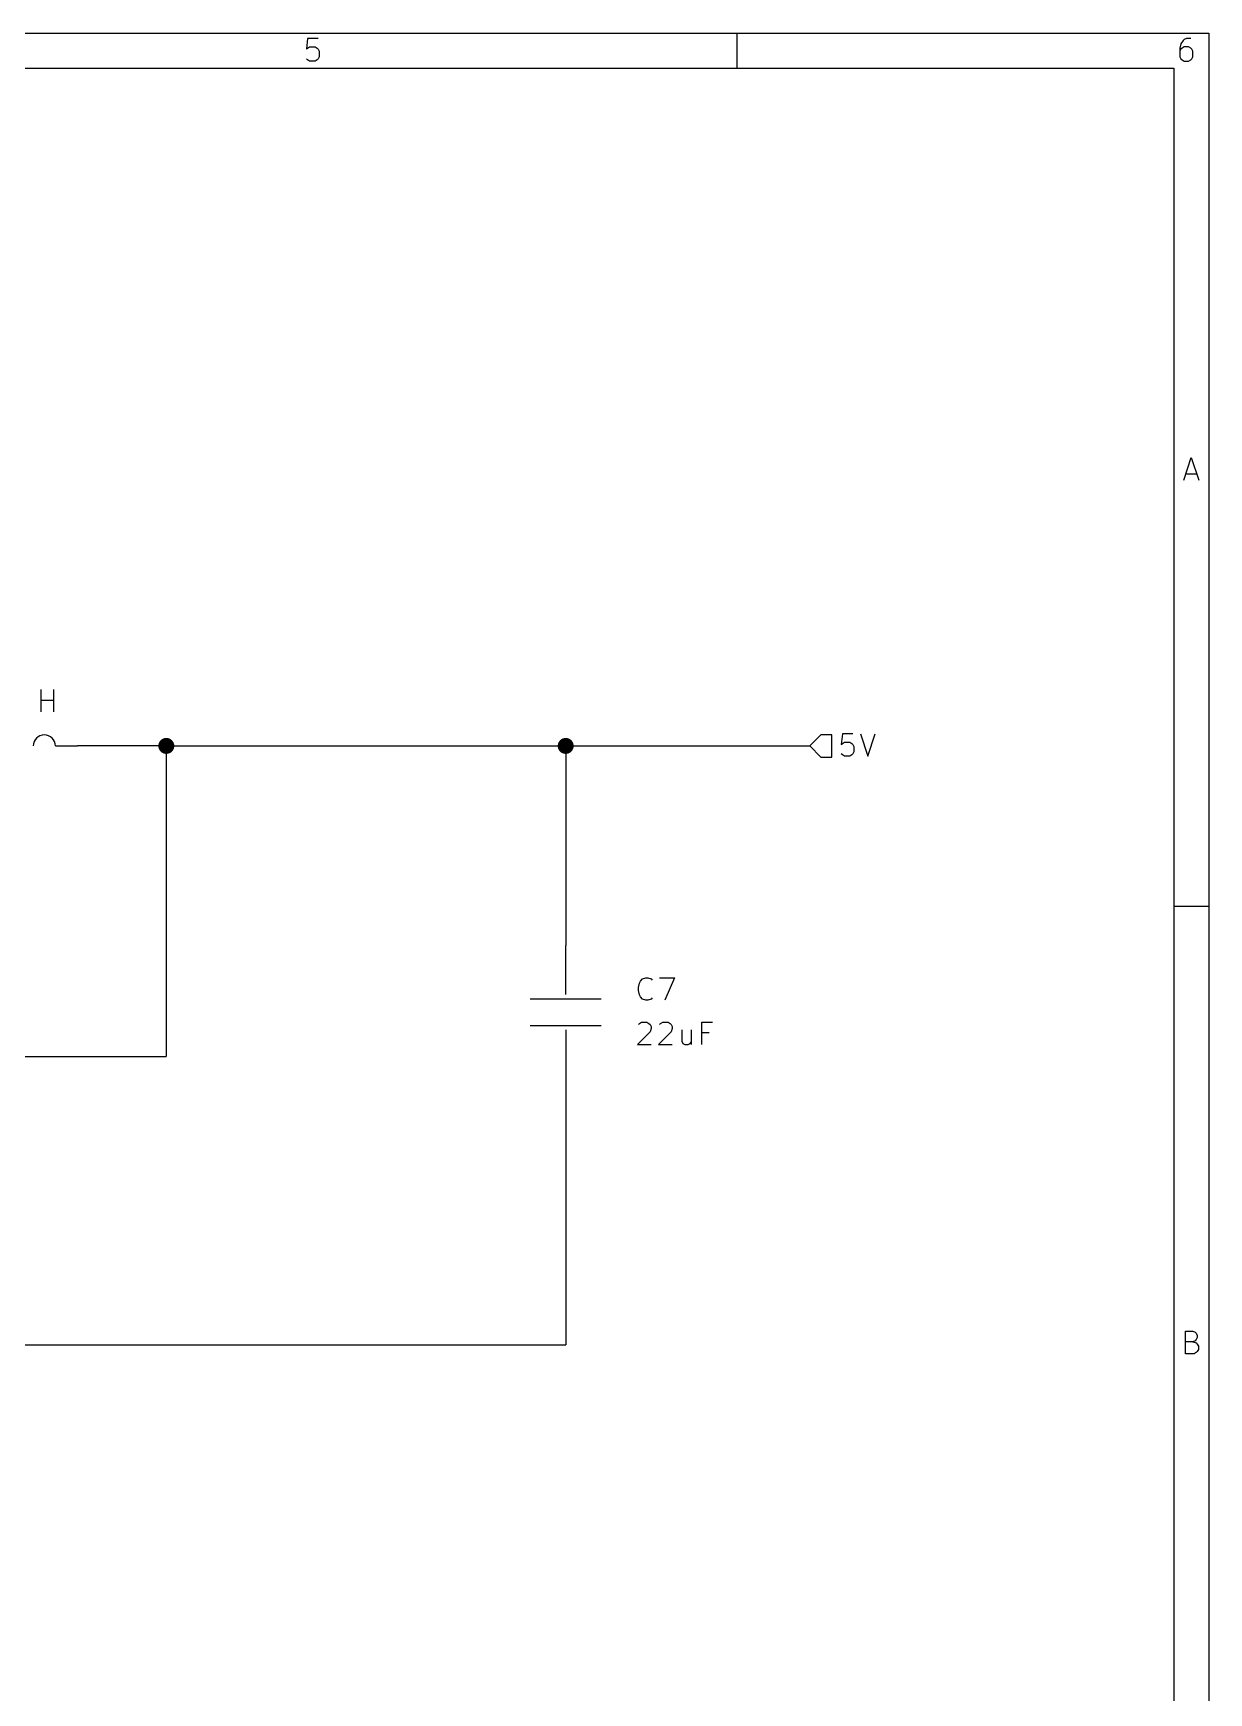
# Model space of a CAD drawing. Extents: x 0.4 to 11.3, y -7.9 to -0.4.
# Drawn here: x 8.65 to 11.299, y -4.134 to -0.394 of the extents above; entities that cross this region are included whole.
import ezdxf

# ---------------------------------------------------------------- set-up
doc = ezdxf.new("R2010")
doc.units = 0
doc.header["$MEASUREMENT"] = 0
for name, color, linetype in [('BROWN2', 54, 'CONTINUOUS'), ('CYAN2', 4, 'CONTINUOUS'), ('GREEN3', 91, 'CONTINUOUS'), ('RED2', 1, 'CONTINUOUS')]:
    doc.layers.add(name, color=color, linetype=linetype)

msp = doc.modelspace()

# ---------------------------------------------------------------- linework, layer by layer
at = {"layer": 'BROWN2', "linetype": 'CONTINUOUS'}
for p, q in [((10.425, -1.975), (10.4, -2)), ((10.45, -1.975), (10.425, -1.975)), ((10.45, -2.025), (10.45, -1.975)), ((10.4735, -1.9728), (10.4711, -1.9966)), ((10.4973, -1.9728), (10.4735, -1.9728)), ((10.514, -1.9728), (10.5307, -2.0228)), ((10.5307, -2.0228), (10.5473, -1.9728)), ((10.4, -2), (10.425, -2.025)), ((10.4711, -1.9966), (10.4735, -1.9942)), ((10.4735, -2.0204), (10.4711, -2.018)), ((10.4735, -1.9942), (10.4783, -1.9919)), ((10.4783, -1.9919), (10.4902, -1.9919)), ((10.4902, -1.9919), (10.4949, -1.9942)), ((10.4949, -1.9942), (10.4973, -1.9966)), ((10.4973, -2.018), (10.4949, -2.0204)), ((10.4973, -1.9966), (10.4997, -2.0014)), ((10.4997, -2.0133), (10.4973, -2.018)), ((10.4997, -2.0014), (10.4997, -2.0133)), ((10.425, -2.025), (10.45, -2.025)), ((10.4783, -2.0228), (10.4735, -2.0204)), ((10.4902, -2.0228), (10.4783, -2.0228)), ((10.4949, -2.0204), (10.4902, -2.0228))]:
    msp.add_line(p, q, dxfattribs=at)
at = {"layer": 'CYAN2', "linetype": 'CONTINUOUS'}
for p, q in [((8.6679, -1.9228), (8.6679, -1.8728)), ((8.6679, -1.8966), (8.6964, -1.8966)), ((8.6964, -1.9228), (8.6964, -1.8728)), ((10.0139, -2.5442), (10.0163, -2.5347)), ((10.0163, -2.5347), (10.0187, -2.5299)), ((10.0187, -2.5299), (10.0234, -2.5252)), ((10.0234, -2.5252), (10.0306, -2.5228)), ((10.0306, -2.5228), (10.0353, -2.5228)), ((10.0353, -2.5228), (10.0425, -2.5252)), ((10.0425, -2.5252), (10.0449, -2.5276)), ((10.0615, -2.5228), (10.0949, -2.5228)), ((10.0949, -2.5228), (10.0734, -2.5728)), ((10.0139, -2.5514), (10.0139, -2.5442)), ((10.0163, -2.5609), (10.0139, -2.5514)), ((10.0187, -2.5657), (10.0163, -2.5609)), ((10.0234, -2.5704), (10.0187, -2.5657)), ((10.0306, -2.5728), (10.0234, -2.5704)), ((10.0353, -2.5728), (10.0306, -2.5728)), ((10.0425, -2.5704), (10.0353, -2.5728)), ((10.0449, -2.568), (10.0425, -2.5704)), ((10.0401, -2.6442), (10.0115, -2.6728)), ((10.0139, -2.6276), (10.0163, -2.6252)), ((10.0163, -2.6252), (10.021, -2.6228)), ((10.021, -2.6228), (10.0329, -2.6228)), ((10.0329, -2.6228), (10.0377, -2.6252)), ((10.0377, -2.6252), (10.0401, -2.6276)), ((10.0401, -2.6276), (10.0425, -2.6323)), ((10.0425, -2.6371), (10.0401, -2.6442)), ((10.0425, -2.6323), (10.0425, -2.6371)), ((10.0877, -2.6442), (10.0591, -2.6728)), ((10.0615, -2.6276), (10.0639, -2.6252)), ((10.0639, -2.6252), (10.0687, -2.6228)), ((10.0687, -2.6228), (10.0806, -2.6228)), ((10.0806, -2.6228), (10.0853, -2.6252)), ((10.0853, -2.6252), (10.0877, -2.6276)), ((10.0877, -2.6276), (10.0901, -2.6323)), ((10.0901, -2.6371), (10.0877, -2.6442)), ((10.0901, -2.6323), (10.0901, -2.6371)), ((10.1115, -2.6395), (10.1115, -2.6657)), ((10.1329, -2.6395), (10.1329, -2.6728)), ((10.1568, -2.6728), (10.1568, -2.6228)), ((10.1568, -2.6228), (10.1806, -2.6228)), ((10.1734, -2.6466), (10.1568, -2.6466)), ((10.0115, -2.6728), (10.0425, -2.6728)), ((10.0591, -2.6728), (10.0901, -2.6728)), ((10.1115, -2.6657), (10.1139, -2.6704)), ((10.1139, -2.6704), (10.1187, -2.6728)), ((10.1187, -2.6728), (10.1258, -2.6728)), ((10.1258, -2.6728), (10.1306, -2.6704)), ((10.1306, -2.6704), (10.1329, -2.668))]:
    msp.add_line(p, q, dxfattribs=at)
at = {"layer": 'GREEN3', "linetype": 'CONTINUOUS'}
for p, q in [((8.95, -2), (8.75, -2)), ((8.95, -2), (9.85, -2)), ((8.95, -2), (8.95, -2.7)), ((9.85, -2), (10.4, -2)), ((9.85, -2), (9.85, -2.45)), ((7.45, -2.7), (8.95, -2.7)), ((9.85, -2.75), (9.85, -3.35)), ((7.65, -3.35), (9.85, -3.35))]:
    msp.add_line(p, q, dxfattribs=at)
at = {"layer": 'GREEN3', "const_width": 0.018}
for points in [[(8.941, -2, 1), (8.959, -2, 1)], [(9.841, -2, 1), (9.859, -2, 1)]]:
    msp.add_lwpolyline(points, format="xyb", close=True, dxfattribs=at)
at = {"layer": 'RED2', "linetype": 'CONTINUOUS'}
for p, q in [((0.3937, -0.3937), (11.2993, -0.3937)), ((9.268, -0.4053), (9.2656, -0.4296)), ((9.2924, -0.4053), (9.268, -0.4053)), ((10.2362, -0.4724), (10.2362, -0.3937)), ((11.2414, -0.4101), (11.2365, -0.4174)), ((11.2439, -0.4077), (11.2414, -0.4101)), ((11.2487, -0.4053), (11.2439, -0.4077)), ((11.2585, -0.4053), (11.2487, -0.4053)), ((11.2993, -0.3937), (11.2993, -7.8743)), ((9.2656, -0.4296), (9.268, -0.4272)), ((9.268, -0.4272), (9.2729, -0.4248)), ((9.2729, -0.4248), (9.2851, -0.4248)), ((9.2851, -0.4248), (9.29, -0.4272)), ((9.29, -0.4272), (9.2924, -0.4296)), ((9.2924, -0.4296), (9.2948, -0.4345)), ((9.2948, -0.4467), (9.2924, -0.4516)), ((9.2948, -0.4345), (9.2948, -0.4467)), ((11.2365, -0.4174), (11.2341, -0.4272)), ((11.2341, -0.4272), (11.2341, -0.4467)), ((11.2365, -0.4296), (11.2341, -0.4345)), ((11.2341, -0.4467), (11.2365, -0.4516)), ((11.239, -0.4272), (11.2365, -0.4296)), ((11.2439, -0.4248), (11.239, -0.4272)), ((11.2536, -0.4248), (11.2439, -0.4248)), ((11.2585, -0.4272), (11.2536, -0.4248)), ((11.2609, -0.4296), (11.2585, -0.4272)), ((11.2633, -0.4345), (11.2609, -0.4296)), ((11.2609, -0.4516), (11.2633, -0.4467)), ((11.2633, -0.4467), (11.2633, -0.4345)), ((0.4724, -0.4724), (11.2206, -0.4724)), ((9.268, -0.454), (9.2656, -0.4516)), ((9.2729, -0.4564), (9.268, -0.454)), ((9.2851, -0.4564), (9.2729, -0.4564)), ((9.29, -0.454), (9.2851, -0.4564)), ((9.2924, -0.4516), (9.29, -0.454)), ((11.2206, -0.4724), (11.2206, -7.7956)), ((11.2365, -0.4516), (11.239, -0.454)), ((11.239, -0.454), (11.2439, -0.4564)), ((11.2439, -0.4564), (11.2536, -0.4564)), ((11.2536, -0.4564), (11.2585, -0.454)), ((11.2585, -0.454), (11.2609, -0.4516)), ((11.2429, -1.4013), (11.2599, -1.3501)), ((11.2599, -1.3501), (11.277, -1.4013)), ((11.2477, -1.3867), (11.2721, -1.3867)), ((8.7, -2), (8.75, -2)), ((11.2993, -2.3622), (11.2206, -2.3622)), ((9.85, -2.56), (9.85, -2.45)), ((9.77, -2.57), (9.93, -2.57)), ((9.77, -2.63), (9.93, -2.63)), ((9.85, -2.64), (9.85, -2.75)), ((11.2465, -3.3698), (11.2465, -3.3186)), ((11.2465, -3.3186), (11.2636, -3.3186)), ((11.2636, -3.3186), (11.2685, -3.3211)), ((11.2685, -3.3211), (11.2709, -3.3235)), ((11.2709, -3.3235), (11.2733, -3.3284)), ((11.2733, -3.3284), (11.2733, -3.3333)), ((11.2636, -3.343), (11.2465, -3.343)), ((11.2685, -3.3406), (11.2636, -3.343)), ((11.2636, -3.343), (11.2709, -3.3455)), ((11.2709, -3.3381), (11.2685, -3.3406)), ((11.2733, -3.3333), (11.2709, -3.3381)), ((11.2709, -3.3455), (11.2733, -3.3479)), ((11.2733, -3.365), (11.2709, -3.3674)), ((11.2733, -3.3479), (11.2758, -3.3528)), ((11.2758, -3.3601), (11.2733, -3.365)), ((11.2758, -3.3528), (11.2758, -3.3601)), ((11.266, -3.3698), (11.2465, -3.3698)), ((11.2709, -3.3674), (11.266, -3.3698))]:
    msp.add_line(p, q, dxfattribs=at)
at = {"layer": 'RED2'}
msp.add_arc((8.675, -2.0001), 0.025, 0.2441, 179.7559, dxfattribs=at)

doc.saveas('drawing.dxf')
